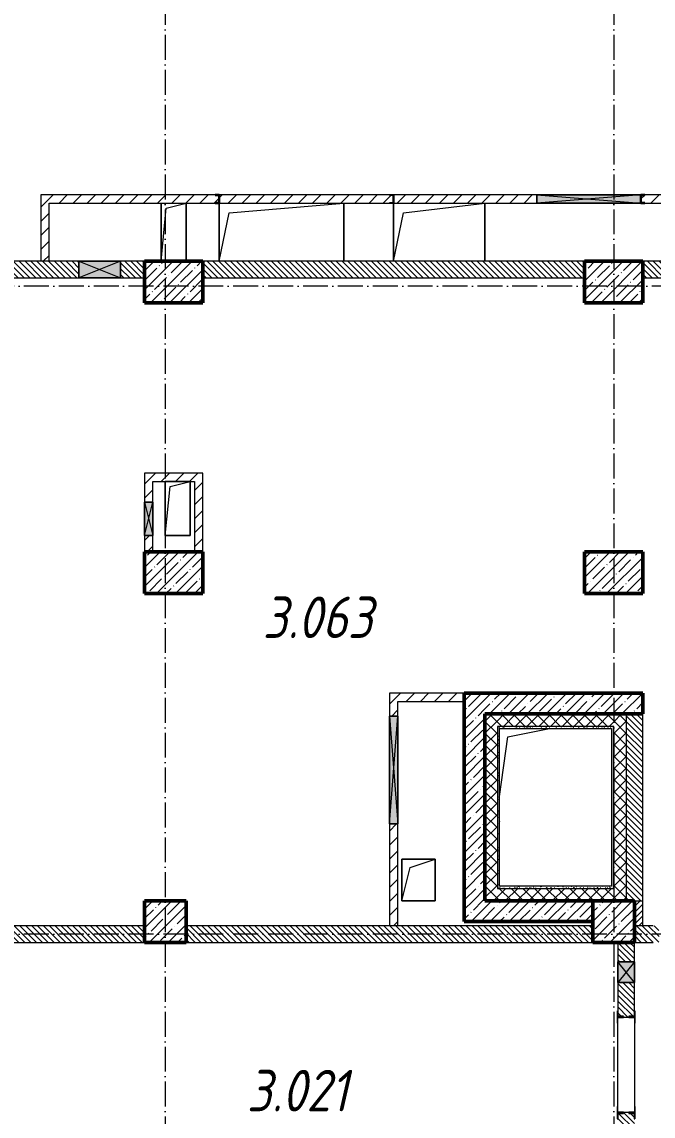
# Model space of a CAD drawing. Header units: millimetres. Extents: x -213536 to 1564669, y -45299 to 942238.
# Drawn here: x 218451 to 226054, y 512105 to 525279 of the extents above; entities that cross this region are included whole.
import ezdxf

# ---------------------------------------------------------------- set-up
doc = ezdxf.new("R2010")
doc.units = ezdxf.units.MM
doc.linetypes.add('50_200_ШТРИХ_1Т_ш5_п1_п1_', pattern=[700, 500, -100, 0, -100])
for name, color, linetype, lineweight in [('A-DETL-GENF-OTLN', 7, 'Continuous', 9), ('A-FLOR-____-OTLN', 7, 'Continuous', 9), ('A-GENM-____-MCUT', 7, 'Continuous', 25), ('A-GENM-____-OTLN', 7, 'Continuous', 9), ('A-GENM-____-OTLN-1', 7, 'Continuous', 25), ('A-GLAZ-____-OTLN', 7, 'Continuous', 9), ('A-WALL-____-MCUT', 7, 'Continuous', 13), ('A-WALL-____-MCUT-1', 7, 'Continuous', 9), ('A-WALL-____-MCUT-2', 7, 'Continuous', 50), ('A-WALL-____-PATT-1', 7, 'Continuous', 9), ('A-WALL-FNSH-MCUT-1', 7, 'Continuous', 9), ('I-WALL-____-OTLN', 7, 'Continuous', 9), ('S-COLS-____-MCUT', 7, 'Continuous', 50), ('S-COLS-____-OTLN', 7, 'Continuous', 9), ('S-GRID-____-OTLN-1', 7, '50_200_ШТРИХ_1Т_ш5_п1_п1_', 9), ('Марки помещений', 7, 'Continuous', 9)]:
    doc.layers.add(name, color=color, linetype=linetype, lineweight=lineweight)
doc.layers.add('A-WALL-____-PATT-2', color=7, linetype='Continuous', lineweight=9, true_color=0x787878)
doc.styles.add('ISOCPEUR_I_2', font='isocpeui.ttf', dxfattribs={"width": 0.85, "height": 2.3})
pattern_1 = [(135, (142429.057, 459015.94), (-35.35534, -35.35534), [])]
pattern_2 = [(45, (142429.06, 459015.94), (-84.85281, 84.85281), [])]
pattern_3 = [(45, (142429.06, 459015.94), (-114.04925, 114.04925), []), (45, (142543.1, 459015.94), (-114.04925, 114.04925), [201.612, -40.322, 3.353, -36.97])]
pattern_4 = [(0, (142429.057, 459015.94), (81.28, 20.32), [3.353, -57.607, 3.353, -57.607, -325.12]), (0, (142429.057, 459015.94), (81.28, 20.32), [-121.92, 3.353, -118.567, 3.353, -57.607, -142.24]), (0, (142429.057, 459015.94), (81.28, 20.32), [-304.8, 3.353, -37.287, 3.353, -98.247]), (120, (142459.537, 459026.1), (-58.2376362, 60.230545), [3.353, -57.607, 3.353, -57.607, -325.12]), (120, (142459.537, 459026.1), (-58.2376362, 60.230545), [-121.92, 3.353, -118.567, 3.353, -57.607, -142.24]), (120, (142459.537, 459026.1), (-58.2376362, 60.230545), [-304.8, 3.353, -37.287, 3.353, -98.247]), (240, (142469.697, 459066.74), (-23.0423638, -80.550545), [3.353, -57.607, 3.353, -57.607, -325.12]), (240, (142469.697, 459066.74), (-23.0423638, -80.550545), [-121.92, 3.353, -118.567, 3.353, -57.607, -142.24]), (240, (142469.697, 459066.74), (-23.0423638, -80.550545), [-304.8, 3.353, -37.287, 3.353, -98.247])]
pattern_5 = [(45, (142429.06, 459015.94), (-70.71068, 70.71068), []), (135, (142429.06, 459015.94), (-70.71068, -70.71068), [])]

# ---------------------------------------------------------------- blocks, each defined once
blk = doc.blocks.new('BSC_Колонна _Прямоугольная - 500х500-V38-АР1_План отверстий 3 этажа в осях 1-64_Ю-ЯЯ')
at = {"layer": 'S-COLS-____-OTLN'}
h = blk.add_hatch(dxfattribs=at)
h.set_pattern_fill('FP_46', color=256, style=0, pattern_type=2)
h.set_pattern_definition([(45, (-83150, -55431.04), (-114.04925, 114.04925), []), (45, (-83035.95, -55431.04), (-114.04925, 114.04925), [201.613, -40.323, 3.353, -36.97])])
h.paths.add_polyline_path([(-250, -250), (250, -250), (250, 250), (-250, 250)], flags=0)
at = {"layer": 'S-COLS-____-MCUT'}
for p, q in [((250, 250), (-250, 250)), ((-250, 250), (-250, -250)), ((250, -250), (250, 250)), ((-250, -250), (250, -250))]:
    blk.add_line(p, q, dxfattribs=at)
blk = doc.blocks.new('BSC_Колонна _Прямоугольная - 500х500-V42-АР1_План отверстий 3 этажа в осях 1-64_Ю-ЯЯ')
at = {"layer": 'S-COLS-____-OTLN'}
h = blk.add_hatch(dxfattribs=at)
h.set_pattern_fill('FP_50', color=256, style=0, pattern_type=2)
h.set_pattern_definition([(45, (-77750, -55431.04), (-114.04925, 114.04925), []), (45, (-77635.95, -55431.04), (-114.04925, 114.04925), [201.613, -40.323, 3.353, -36.97])])
h.paths.add_polyline_path([(-250, -250), (250, -250), (250, 250), (-250, 250)], flags=0)
at = {"layer": 'S-COLS-____-MCUT'}
for p, q in [((250, 250), (-250, 250)), ((-250, 250), (-250, -250)), ((250, -250), (250, 250)), ((-250, -250), (250, -250))]:
    blk.add_line(p, q, dxfattribs=at)
blk = doc.blocks.new('BSC_Колонна _Прямоугольная - 500х700-V106-АР1_План отверстий 3 этажа в осях 1-64_Ю-ЯЯ')
at = {"layer": 'S-COLS-____-OTLN'}
h = blk.add_hatch(dxfattribs=at)
h.set_pattern_fill('FP_111', color=256, style=0, pattern_type=2)
h.set_pattern_definition([(315, (-63131.04, 77850), (114.04925, 114.04925), []), (315, (-63131.04, 77735.95), (114.04925, 114.04925), [201.613, -40.323, 3.353, -36.97])])
h.paths.add_polyline_path([(-250, 350), (-250, -350), (250, -350), (250, 350)], flags=0)
at = {"layer": 'S-COLS-____-MCUT'}
for p, q in [((250, 350), (-250, 350)), ((-250, 350), (-250, -350)), ((250, -350), (250, 350)), ((-250, -350), (250, -350))]:
    blk.add_line(p, q, dxfattribs=at)
blk = doc.blocks.new('BSC_Колонна _Прямоугольная - 500х700-V107-АР1_План отверстий 3 этажа в осях 1-64_Ю-ЯЯ')
at = {"layer": 'S-COLS-____-OTLN'}
h = blk.add_hatch(dxfattribs=at)
h.set_pattern_fill('FP_112', color=256, style=0, pattern_type=2)
h.set_pattern_definition([(315, (-63131.04, 83150), (114.04925, 114.04925), []), (315, (-63131.04, 83035.95), (114.04925, 114.04925), [201.613, -40.323, 3.353, -36.97])])
h.paths.add_polyline_path([(-250, 350), (-250, -350), (250, -350), (250, 350)], flags=0)
at = {"layer": 'S-COLS-____-MCUT'}
for p, q in [((250, 350), (-250, 350)), ((-250, 350), (-250, -350)), ((250, -350), (250, 350)), ((-250, -350), (250, -350))]:
    blk.add_line(p, q, dxfattribs=at)
blk = doc.blocks.new('BSC_Колонна _Прямоугольная - 500х700-V125-АР1_План отверстий 3 этажа в осях 1-64_Ю-ЯЯ')
at = {"layer": 'S-COLS-____-OTLN'}
h = blk.add_hatch(dxfattribs=at)
h.set_pattern_fill('FP_130', color=256, style=0, pattern_type=2)
h.set_pattern_definition([(315, (-59631.04, 77850), (114.04925, 114.04925), []), (315, (-59631.04, 77735.95), (114.04925, 114.04925), [201.613, -40.323, 3.353, -36.97])])
h.paths.add_polyline_path([(-250, 350), (-250, -350), (250, -350), (250, 350)], flags=0)
at = {"layer": 'S-COLS-____-MCUT'}
for p, q in [((250, 350), (-250, 350)), ((-250, 350), (-250, -350)), ((250, -350), (250, 350)), ((-250, -350), (250, -350))]:
    blk.add_line(p, q, dxfattribs=at)
blk = doc.blocks.new('BSC_Колонна _Прямоугольная - 500х700-V126-АР1_План отверстий 3 этажа в осях 1-64_Ю-ЯЯ')
at = {"layer": 'S-COLS-____-OTLN'}
h = blk.add_hatch(dxfattribs=at)
h.set_pattern_fill('FP_131', color=256, style=0, pattern_type=2)
h.set_pattern_definition([(315, (-59631.04, 83150), (114.04925, 114.04925), []), (315, (-59631.04, 83035.95), (114.04925, 114.04925), [201.613, -40.323, 3.353, -36.97])])
h.paths.add_polyline_path([(-250, 350), (-250, -350), (250, -350), (250, 350)], flags=0)
at = {"layer": 'S-COLS-____-MCUT'}
for p, q in [((250, 350), (-250, 350)), ((-250, 350), (-250, -350)), ((250, -350), (250, 350)), ((-250, -350), (250, -350))]:
    blk.add_line(p, q, dxfattribs=at)
blk = doc.blocks.new('154_Стойка_СКБ_Уголок - СМ-2180_200-28268025-АР1_План отверстий 3 этажа в осях 1-64_Ю-ЯЯ')
at = {"layer": 'A-GENM-____-MCUT'}
for p, q in [((125, 156), (125, 81)), ((200, 156), (125, 156)), ((131, 81), (131, 150)), ((131, 150), (200, 150)), ((200, 150), (200, 156)), ((125, 81), (131, 81)), ((131, 19), (125, 19)), ((125, 19), (125, -56)), ((131, -50), (131, 19)), ((125, -56), (200, -56)), ((200, -50), (131, -50)), ((200, -56), (200, -50))]:
    blk.add_line(p, q, dxfattribs=at)
blk = doc.blocks.new('Стойка_Влож_Уголок_Опорный - Уголок-28213941-АР1_План отверстий 3 этажа в осях 1-64_Ю-ЯЯ')
at = {"layer": 'A-GENM-____-OTLN'}
for p, q in [((-212, -6), (-212, 0)), ((0, 0), (0, -6)), ((-212, -75), (-212, -6)), ((-212, -6), (-206, -6)), ((-212, -75), (-206, -75)), ((-6, -6), (0, -6)), ((-6, -75), (0, -75)), ((0, -6), (0, -75))]:
    blk.add_line(p, q, dxfattribs=at)
blk = doc.blocks.new('154_Фахверк_СКБ_Швеллер - Тип_100_3960-28318856-АР1_План отверстий 3 этажа в осях 1-64_Ю-ЯЯ')
at = {"layer": 'A-GENM-____-MCUT'}
for p, q in [((175, 50), (125, 50)), ((125, 50), (125, -50)), ((128, 47), (175, 47)), ((128, -47), (128, 47)), ((175, 47), (175, 50)), ((125, -50), (175, -50)), ((175, -47), (128, -47)), ((175, -50), (175, -47))]:
    blk.add_line(p, q, dxfattribs=at)
blk = doc.blocks.new('154_Фахверк_СКБ_Швеллер - Тип_100_3960-28494444-АР1_План отверстий 3 этажа в осях 1-64_Ю-ЯЯ')
at = {"layer": 'A-GENM-____-MCUT'}
for p, q in [((125, 50), (175, 50)), ((125, -50), (125, 50)), ((128, 47), (128, -47)), ((175, 47), (128, 47)), ((175, 50), (175, 47)), ((175, -50), (125, -50)), ((128, -47), (175, -47)), ((175, -47), (175, -50))]:
    blk.add_line(p, q, dxfattribs=at)
blk = doc.blocks.new('AR_Отверстие прямоугольное _в плите_ - AR_Отверстие прямоугольное _в плите_-30459803-АР1_План отверстий 3 этажа в осях 1-64_Ю-ЯЯ')
at = {"layer": 'A-GENM-____-OTLN'}
for p, q in [((-150, 350), (-150, -350)), ((-150, -350), (-90, 290)), ((-90, 290), (150, 350)), ((150, -350), (150, 350))]:
    blk.add_line(p, q, dxfattribs=at)
blk = doc.blocks.new('AR_Отверстие прямоугольное _в плите_ - AR_Отверстие прямоугольное _в плите_-30552792-АР1_План отверстий 3 этажа в осях 1-64_Ю-ЯЯ')
at = {"layer": 'A-GENM-____-OTLN'}
for p, q in [((150, 325), (-150, 325)), ((-150, 325), (-150, -325)), ((-150, -325), (-90, 265)), ((-90, 265), (150, 325)), ((150, -325), (150, 325)), ((-150, -325), (150, -325))]:
    blk.add_line(p, q, dxfattribs=at)
blk = doc.blocks.new('AR_Отверстие прямоугольное _в плите_ - AR_Отверстие прямоугольное _в плите_-30459445-АР1_План отверстий 3 этажа в осях 1-64_Ю-ЯЯ')
at = {"layer": 'A-GENM-____-OTLN'}
for p, q in [((200, 250), (-200, 250)), ((-200, 250), (-200, -250)), ((-200, -250), (-100, 150)), ((-100, 150), (200, 250)), ((200, -250), (200, 250)), ((-200, -250), (200, -250))]:
    blk.add_line(p, q, dxfattribs=at)
blk = doc.blocks.new('AR_Отверстие прямоугольное _в плите_ - AR_Отверстие прямоугольное _в плите_-30552518-АР1_План отверстий 3 этажа в осях 1-64_Ю-ЯЯ')
at = {"layer": 'A-GENM-____-OTLN'}
for p, q in [((-550, 850), (-50, 950)), ((-650, 132), (-550, 850))]:
    blk.add_line(p, q, dxfattribs=at)
blk = doc.blocks.new('AR_Отверстие прямоугольное _в плите_ - AR_Отверстие прямоугольное _в плите_-V205-АР1_План отверстий 3 этажа в осях 1-64_Ю-ЯЯ')
at = {"layer": 'A-GENM-____-OTLN'}
for p, q in [((-750, 350), (-750, -350)), ((-633, 233), (750, 350)), ((750, -350), (750, 350)), ((-750, -350), (-633, 233))]:
    blk.add_line(p, q, dxfattribs=at)
blk = doc.blocks.new('AR_Отверстие прямоугольное _в плите_ - AR_Отверстие прямоугольное _в плите_-30552744-АР1_План отверстий 3 этажа в осях 1-64_Ю-ЯЯ')
at = {"layer": 'A-GENM-____-OTLN'}
for p, q in [((-550, 350), (-550, -350)), ((-433, 233), (550, 350)), ((550, -350), (550, 350)), ((-550, -350), (-433, 233))]:
    blk.add_line(p, q, dxfattribs=at)
blk = doc.blocks.new('AR_Отверстие прямоугольное _в стене__БезПР - AR_Отверстие прямоугольное _в стене__БезПР-36427908-АР1_План отверстий 3 этажа в осях 1-64_Ю-ЯЯ')
at = {"layer": 'A-GLAZ-____-OTLN'}
blk.add_hatch(color=256, dxfattribs=at).paths.add_polyline_path([(250, -100), (250, 100), (-250, 100), (-250, -100)], flags=0)
at = {"layer": 'A-DETL-GENF-OTLN'}
for p, q in [((-250, -100), (-250, 100)), ((-250, 100), (250, 100)), ((250, 100), (-250, -100)), ((-250, 100), (250, -100)), ((250, 100), (-250, 100)), ((-250, 100), (-250, -100)), ((250, 100), (250, -100)), ((250, -100), (250, 100)), ((250, -100), (-250, -100)), ((-250, -100), (250, -100))]:
    blk.add_line(p, q, dxfattribs=at)
at = {"layer": 'A-GLAZ-____-OTLN'}
blk.add_line((250, 100), (-250, 100), dxfattribs=at)
blk = doc.blocks.new('AR_Отверстие прямоугольное _в стене__БезПР - AR_Отверстие прямоугольное _в стене__БезПР-36428025-АР1_План отверстий 3 этажа в осях 1-64_Ю-ЯЯ')
at = {"layer": 'A-GLAZ-____-OTLN'}
blk.add_hatch(color=256, dxfattribs=at).paths.add_polyline_path([(-200, -50), (200, -50), (200, 50), (-200, 50)], flags=0)
at = {"layer": 'A-DETL-GENF-OTLN'}
for p, q in [((-200, -50), (-200, 50)), ((-200, 50), (200, 50)), ((200, 50), (-200, -50)), ((-200, 50), (200, -50)), ((200, 50), (-200, 50)), ((-200, 50), (-200, -50)), ((200, 50), (200, -50)), ((200, -50), (200, 50)), ((200, -50), (-200, -50)), ((-200, -50), (200, -50))]:
    blk.add_line(p, q, dxfattribs=at)
at = {"layer": 'A-GLAZ-____-OTLN'}
blk.add_line((200, 50), (-200, 50), dxfattribs=at)
blk = doc.blocks.new('AR_Отверстие прямоугольное _в стене_ - AR_Отверстие прямоугольное _в стене__ОВ-36941390-АР1_План отверстий 3 этажа в осях 1-64_Ю-ЯЯ')
at = {"layer": 'A-GLAZ-____-OTLN'}
blk.add_hatch(color=256, dxfattribs=at).paths.add_polyline_path([(-650, -50), (650, -50), (650, 50), (-650, 50)], flags=0)
at = {"layer": 'A-DETL-GENF-OTLN'}
for p, q in [((-650, -50), (-650, 50)), ((-650, 50), (650, 50)), ((650, 50), (-650, -50)), ((-650, 50), (650, -50)), ((650, 50), (-650, 50)), ((-650, 50), (-650, -50)), ((650, 50), (650, -50)), ((650, -50), (650, 50)), ((650, -50), (-650, -50)), ((-650, -50), (650, -50))]:
    blk.add_line(p, q, dxfattribs=at)
blk = doc.blocks.new('AR_Отверстие прямоугольное _в стене_ - AR_Отверстие прямоугольное _в стене__ОВ-36940364-АР1_План отверстий 3 этажа в осях 1-64_Ю-ЯЯ')
at = {"layer": 'A-GLAZ-____-OTLN'}
blk.add_hatch(color=256, dxfattribs=at).paths.add_polyline_path([(625, -50), (625, 50), (-625, 50), (-625, -50)], flags=0)
at = {"layer": 'A-DETL-GENF-OTLN'}
for p, q in [((-625, -50), (-625, 50)), ((-625, 50), (625, 50)), ((625, 50), (-625, -50)), ((-625, 50), (625, -50)), ((625, 50), (-625, 50)), ((-625, 50), (-625, -50)), ((625, -50), (-625, -50)), ((-625, -50), (625, -50))]:
    blk.add_line(p, q, dxfattribs=at)
blk = doc.blocks.new('AR_Отверстие прямоугольное _в стене__БезПР - AR_Отверстие прямоугольное _в стене__БезПР-36899164-АР1_План отверстий 3 этажа в осях 1-64_Ю-ЯЯ')
at = {"layer": 'A-GLAZ-____-OTLN'}
blk.add_hatch(color=256, dxfattribs=at).paths.add_polyline_path([(125, 100), (-125, 100), (-125, -100), (125, -100)], flags=0)
at = {"layer": 'A-DETL-GENF-OTLN'}
for p, q in [((-125, -100), (-125, 100)), ((-125, 100), (125, 100)), ((125, 100), (-125, -100)), ((-125, 100), (125, -100)), ((125, 100), (-125, 100)), ((-125, 100), (-125, -100)), ((125, 100), (125, -100)), ((125, -100), (125, 100)), ((125, -100), (-125, -100)), ((-125, -100), (125, -100))]:
    blk.add_line(p, q, dxfattribs=at)
at = {"layer": 'A-GLAZ-____-OTLN'}
blk.add_line((125, 100), (-125, 100), dxfattribs=at)

msp = doc.modelspace()

# ---------------------------------------------------------------- hatches: boundary and pattern name
at = {"layer": 'A-WALL-____-PATT-1'}
h = msp.add_hatch(dxfattribs=at)
h.set_pattern_fill('FP_7', color=256, style=0, pattern_type=2)
h.set_pattern_definition(pattern_2)
h.paths.add_polyline_path([(218679.1, 522397), (218779.1, 522397), (218779.1, 523197), (218679.1, 523197), (218679.1, 522697.3)], flags=0)
h = msp.add_hatch(dxfattribs=at)
h.set_pattern_fill('FP_7', color=256, style=0, pattern_type=2)
h.set_pattern_definition(pattern_2)
h.paths.add_polyline_path([(228099.1, 523097), (228099.1, 523197), (225954.1, 523197), (225954.1, 523194), (225907.1, 523194), (225907.1, 523100), (225954.1, 523100), (225954.1, 523097), (227253.3, 523097)], flags=0)
h.paths.add_polyline_path([(222879.1, 523097), (222879.1, 523100), (222926.1, 523100), (222926.1, 523194), (222879.1, 523194), (222879.1, 523197), (220829.1, 523197), (220829.1, 523097), (221950.9, 523097)], flags=0)
h.paths.add_polyline_path([(222929.1, 523097), (224654.1, 523097), (224654.1, 523197), (222929.1, 523197), (222929.1, 523100)], flags=0)
h.paths.add_polyline_path([(218779.1, 523097), (220779.1, 523097), (220779.1, 523100), (220826.1, 523100), (220826.1, 523194), (220779.1, 523194), (220779.1, 523197), (218779.1, 523197)], flags=0)
h = msp.add_hatch(dxfattribs=at)
h.set_pattern_fill('FP_9', color=256, style=0, pattern_type=2)
h.set_pattern_definition(pattern_1)
h.paths.add_polyline_path([(219929.1, 522197), (219929.1, 522397), (219639.1, 522397), (219639.1, 522197)], flags=0)
h.paths.add_polyline_path([(219139.1, 522197), (219139.1, 522397), (217179.1, 522397), (217179.1, 522197)], flags=0)
h = msp.add_hatch(dxfattribs=at)
h.set_pattern_fill('FP_9', color=256, style=0, pattern_type=2)
h.set_pattern_definition(pattern_1)
h.paths.add_polyline_path([(225229.1, 522197), (225229.1, 522397), (220629.1, 522397), (220629.1, 522197), (223718.4, 522197)], flags=0)
h = msp.add_hatch(dxfattribs=at)
h.set_pattern_fill('FP_9', color=256, style=0, pattern_type=2)
h.set_pattern_definition(pattern_1)
h.paths.add_polyline_path([(228199.1, 522197), (228199.1, 522397), (225929.1, 522397), (225929.1, 522197), (227253.3, 522197)], flags=0)
h = msp.add_hatch(dxfattribs=at)
h.set_pattern_fill('FP_7', color=256, style=0, pattern_type=2)
h.set_pattern_definition(pattern_2)
h.paths.add_polyline_path([(220029.1, 518897), (220029.1, 519097), (219929.1, 519097), (219929.1, 518897)], flags=0)
h.paths.add_polyline_path([(219929.1, 519497), (220029.1, 519497), (220029.1, 519847), (219929.1, 519847)], flags=0)
h = msp.add_hatch(dxfattribs=at)
h.set_pattern_fill('FP_7', color=256, style=0, pattern_type=2)
h.set_pattern_definition(pattern_2)
h.paths.add_polyline_path([(220029.1, 519747), (220529.1, 519747), (220529.1, 519847), (220029.1, 519847)], flags=0)
h = msp.add_hatch(dxfattribs=at)
h.set_pattern_fill('FP_7', color=256, style=0, pattern_type=2)
h.set_pattern_definition(pattern_2)
h.paths.add_polyline_path([(220529.1, 518897), (220629.1, 518897), (220629.1, 519847), (220529.1, 519847), (220529.1, 519468.4)], flags=0)
h = msp.add_hatch(dxfattribs=at)
h.set_pattern_fill('FP_7', color=256, style=0, pattern_type=2)
h.set_pattern_definition(pattern_2)
h.paths.add_polyline_path([(222879.1, 514397), (222979.1, 514397), (222979.1, 515622), (222879.1, 515622)], flags=0)
h.paths.add_polyline_path([(222972.6, 516922), (222979.1, 516922), (222979.1, 517197), (222879.1, 517197), (222879.1, 516922)], flags=0)
h = msp.add_hatch(dxfattribs=at)
h.set_pattern_fill('FP_7', color=256, style=0, pattern_type=2)
h.set_pattern_definition(pattern_2)
h.paths.add_polyline_path([(223779.1, 517097), (223779.1, 517197), (222979.1, 517197), (222979.1, 517097), (223718.4, 517097)], flags=0)
h = msp.add_hatch(dxfattribs=at)
h.set_pattern_fill('FP_12', color=256, style=0, pattern_type=2)
h.set_pattern_definition(pattern_3)
h.paths.add_polyline_path([(223779.1, 514697), (224029.1, 514697), (224029.1, 517197), (223779.1, 517197), (223779.1, 516239.4)], flags=0)
h = msp.add_hatch(dxfattribs=at)
h.set_pattern_fill('FP_12', color=256, style=0, pattern_type=2)
h.set_pattern_definition(pattern_3)
h.paths.add_polyline_path([(225929.1, 516947), (225929.1, 517197), (224029.1, 517197), (224029.1, 516947)], flags=0)
h = msp.add_hatch(dxfattribs=at)
h.set_pattern_fill('FP_4', color=256, style=0, pattern_type=2)
h.set_pattern_definition(pattern_5)
h.paths.add_polyline_path([(224179.1, 514847), (224179.1, 516947), (224029.1, 516947), (224029.1, 514847)], flags=0)
h = msp.add_hatch(dxfattribs=at)
h.set_pattern_fill('FP_4', color=256, style=0, pattern_type=2)
h.set_pattern_definition(pattern_5)
h.paths.add_polyline_path([(224179.1, 516797), (225579.1, 516797), (225579.1, 516947), (224179.1, 516947)], flags=0)
h = msp.add_hatch(dxfattribs=at)
h.set_pattern_fill('FP_4', color=256, style=0, pattern_type=2)
h.set_pattern_definition(pattern_5)
h.paths.add_polyline_path([(225579.1, 514697), (225729.1, 514697), (225729.1, 516947), (225579.1, 516947), (225579.1, 514847)], flags=0)
h = msp.add_hatch(dxfattribs=at)
h.set_pattern_fill('FP_9', color=256, style=0, pattern_type=2)
h.set_pattern_definition(pattern_1)
h.paths.add_polyline_path([(225929.1, 514697), (225929.1, 516947), (225729.1, 516947), (225729.1, 514697), (225829.1, 514697)], flags=0)
h = msp.add_hatch(dxfattribs=at)
h.set_pattern_fill('FP_4', color=256, style=0, pattern_type=2)
h.set_pattern_definition(pattern_5)
h.paths.add_polyline_path([(225485.9, 514697), (225579.1, 514697), (225579.1, 514847), (224029.1, 514847), (224029.1, 514697), (225329.1, 514697)], flags=0)
h = msp.add_hatch(dxfattribs=at)
h.set_pattern_fill('FP_12', color=256, style=0, pattern_type=2)
h.set_pattern_definition(pattern_3)
h.paths.add_polyline_path([(225329.1, 514447), (225329.1, 514697), (223779.1, 514697), (223779.1, 514447)], flags=0)
h = msp.add_hatch(dxfattribs=at)
h.set_pattern_fill('FP_8', color=256, style=0, pattern_type=2)
h.set_pattern_definition([(45, (142429.057, 459015.94), (-35.35534, 35.35534), [])])
h.paths.add_polyline_path([(225929.1, 514397), (225929.1, 514697), (225829.1, 514697), (225829.1, 514397)], flags=0)
h = msp.add_hatch(dxfattribs=at)
h.set_pattern_fill('FP_9', color=256, style=0, pattern_type=2)
h.set_pattern_definition(pattern_1)
h.paths.add_polyline_path([(219929.1, 514197), (219929.1, 514397), (217429.1, 514397), (217429.1, 514197), (218416, 514197)], flags=0)
h = msp.add_hatch(dxfattribs=at)
h.set_pattern_fill('FP_9', color=256, style=0, pattern_type=2)
h.set_pattern_definition(pattern_1)
h.paths.add_polyline_path([(225329.1, 514197), (225329.1, 514397), (220429.1, 514397), (220429.1, 514197), (223718.4, 514197)], flags=0)
h = msp.add_hatch(dxfattribs=at)
h.set_pattern_fill('FP_9', color=256, style=0, pattern_type=2)
h.set_pattern_definition(pattern_1)
h.paths.add_polyline_path([(228279.1, 514197), (228279.1, 514397), (227829.1, 514397), (227829.1, 514197)], flags=0)
h.paths.add_polyline_path([(226054.1, 514197), (226123.1, 514197), (226123.1, 514266), (226129.1, 514266), (226129.1, 514328), (226123.1, 514328), (226123.1, 514397), (225829.1, 514397), (225829.1, 514197)], flags=0)
h = msp.add_hatch(dxfattribs=at)
h.set_pattern_fill('FP_9', color=256, style=0, pattern_type=2)
h.set_pattern_definition(pattern_1)
h.paths.add_polyline_path([(225829.1, 511197), (225829.1, 512141), (225760.1, 512141), (225760.1, 512147), (225698.1, 512147), (225698.1, 512141), (225629.1, 512141), (225629.1, 511197)], flags=0)
h.paths.add_polyline_path([(225760.1, 513297), (225760.1, 513303), (225829.1, 513303), (225829.1, 513712), (225629.1, 513712), (225629.1, 513303), (225698.1, 513303), (225698.1, 513297)], flags=0)
h.paths.add_polyline_path([(225629.1, 513962), (225829.1, 513962), (225829.1, 514197), (225629.1, 514197)], flags=0)
at = {"layer": 'A-WALL-____-PATT-2'}
h = msp.add_hatch(dxfattribs=at)
h.set_pattern_fill('FP_155', color=256, style=0, pattern_type=2)
h.set_pattern_definition(pattern_4)
h.paths.add_polyline_path([(224179.1, 514872), (224204.1, 514872), (224204.1, 516797), (224179.1, 516797), (224179.1, 516239.4)], flags=0)
h = msp.add_hatch(dxfattribs=at)
h.set_pattern_fill('FP_155', color=256, style=0, pattern_type=2)
h.set_pattern_definition(pattern_4)
h.paths.add_polyline_path([(225554.1, 516772), (225554.1, 516797), (224204.1, 516797), (224204.1, 516772)], flags=0)
h = msp.add_hatch(dxfattribs=at)
h.set_pattern_fill('FP_155', color=256, style=0, pattern_type=2)
h.set_pattern_definition(pattern_4)
h.paths.add_polyline_path([(225554.1, 514847), (225579.1, 514847), (225579.1, 516797), (225554.1, 516797), (225554.1, 514872)], flags=0)
h = msp.add_hatch(dxfattribs=at)
h.set_pattern_fill('FP_155', color=256, style=0, pattern_type=2)
h.set_pattern_definition(pattern_4)
h.paths.add_polyline_path([(225554.1, 514847), (225554.1, 514872), (224179.1, 514872), (224179.1, 514847), (225485.9, 514847)], flags=0)

# ---------------------------------------------------------------- linework, layer by layer
at = {"layer": 'A-FLOR-____-OTLN'}
for p, q in [((220129.1, 522397), (220129.1, 523097)), ((220429.1, 523097), (220429.1, 522397)), ((220829.1, 522397), (220829.1, 523097)), ((222329.1, 523097), (222329.1, 522397)), ((222929.1, 522397), (222929.1, 523097)), ((224029.1, 523097), (224029.1, 522397)), ((220179.1, 519745.6), (220479.1, 519745.6)), ((220179.1, 519095.6), (220179.1, 519745.6)), ((220479.1, 519745.6), (220479.1, 519095.6)), ((220479.1, 519095.6), (220179.1, 519095.6)), ((223029.1, 515197), (223429.1, 515197)), ((223029.1, 514697), (223029.1, 515197)), ((223429.1, 515197), (223429.1, 514697)), ((223429.1, 514697), (223029.1, 514697))]:
    msp.add_line(p, q, dxfattribs=at)
at = {"layer": 'A-WALL-____-MCUT'}
for p, q in [((219139.1, 522397), (217379.1, 522397)), ((219929.1, 522397), (219639.1, 522397)), ((225229.1, 522397), (220629.1, 522397)), ((228199.1, 522397), (225929.1, 522397)), ((217179.1, 522197), (219139.1, 522197)), ((219639.1, 522197), (219929.1, 522197)), ((220629.1, 522197), (225229.1, 522197)), ((225929.1, 522197), (228199.1, 522197)), ((225729.1, 516947), (225729.1, 514697)), ((225929.1, 514697), (225929.1, 516947)), ((225829.1, 514697), (225929.1, 514697)), ((219929.1, 514397), (217429.1, 514397)), ((225329.1, 514397), (220429.1, 514397)), ((226054.1, 514397), (225829.1, 514397)), ((217429.1, 514197), (219929.1, 514197)), ((220429.1, 514197), (225329.1, 514197)), ((225629.1, 514197), (225629.1, 513962)), ((225829.1, 513962), (225829.1, 514197)), ((225829.1, 514197), (226054.1, 514197)), ((225629.1, 513712), (225629.1, 513372)), ((225829.1, 513372), (225829.1, 513712)), ((225698.1, 513297), (225760.1, 513297)), ((225760.1, 512147), (225698.1, 512147))]:
    msp.add_line(p, q, dxfattribs=at)
at = {"layer": 'A-WALL-____-MCUT-1'}
for p, q in [((224179.1, 516797), (224179.1, 514847)), ((225579.1, 516797), (224179.1, 516797)), ((225579.1, 514847), (225579.1, 516797)), ((224179.1, 514847), (225579.1, 514847))]:
    msp.add_line(p, q, dxfattribs=at)
at = {"layer": 'A-WALL-____-MCUT-2'}
for p, q in [((223779.1, 517197), (223779.1, 514447)), ((225929.1, 517197), (223779.1, 517197)), ((225929.1, 516947), (225929.1, 517197)), ((224029.1, 514697), (224029.1, 516947)), ((224029.1, 516947), (225929.1, 516947)), ((225329.1, 514697), (224029.1, 514697)), ((223779.1, 514447), (225329.1, 514447))]:
    msp.add_line(p, q, dxfattribs=at)
at = {"layer": 'A-WALL-FNSH-MCUT-1'}
for p, q in [((220779.1, 523197), (218679.1, 523197)), ((218679.1, 523197), (218679.1, 522397)), ((222879.1, 523197), (220829.1, 523197)), ((224654.1, 523197), (222929.1, 523197)), ((228199.1, 523197), (225954.1, 523197)), ((218779.1, 523097), (220779.1, 523097)), ((218779.1, 522397), (218779.1, 523097)), ((220829.1, 523097), (222879.1, 523097)), ((222929.1, 523097), (224654.1, 523097)), ((225954.1, 523097), (228099.1, 523097)), ((219929.1, 519847), (219929.1, 519497)), ((220629.1, 519847), (219929.1, 519847)), ((220029.1, 519497), (220029.1, 519747)), ((220029.1, 519747), (220529.1, 519747)), ((220529.1, 519747), (220529.1, 518897)), ((220629.1, 518897), (220629.1, 519847)), ((219929.1, 519097), (219929.1, 518897)), ((220029.1, 518897), (220029.1, 519097)), ((222879.1, 517197), (222879.1, 516922)), ((223779.1, 517197), (222879.1, 517197)), ((222979.1, 516922), (222979.1, 517097)), ((222979.1, 517097), (223779.1, 517097)), ((224204.1, 514872), (224204.1, 516772)), ((224204.1, 516772), (225554.1, 516772)), ((225554.1, 516772), (225554.1, 514872)), ((222879.1, 515622), (222879.1, 514397)), ((222979.1, 514397), (222979.1, 515622)), ((225554.1, 514872), (224204.1, 514872)), ((225929.1, 514397), (225929.1, 514697))]:
    msp.add_line(p, q, dxfattribs=at)
at = {"layer": 'I-WALL-____-OTLN'}
for p, q in [((225629.1, 512147), (225629.1, 513297)), ((225829.1, 513297), (225829.1, 512147))]:
    msp.add_line(p, q, dxfattribs=at)
at = {"layer": 'S-GRID-____-OTLN-1', "color": 251, "ltscale": 0.6, "true_color": 0x636466}
for p, q in [((220179.1, 549908.8), (220179.1, 498997)), ((225579.1, 549908.8), (225579.1, 498997)), ((246503.5, 522097), (137760.3, 522097)), ((246503.5, 514297), (137760.3, 514297))]:
    msp.add_line(p, q, dxfattribs=at)

# ---------------------------------------------------------------- block references
at = {"layer": 'A-GENM-____-OTLN'}
for name, p in [('AR_Отверстие прямоугольное _в плите_ - AR_Отверстие прямоугольное _в плите_-30459803-АР1_План отверстий 3 этажа в осях 1-64_Ю-ЯЯ', (220279.1, 522747)), ('AR_Отверстие прямоугольное _в плите_ - AR_Отверстие прямоугольное _в плите_-V205-АР1_План отверстий 3 этажа в осях 1-64_Ю-ЯЯ', (221579.1, 522747)), ('AR_Отверстие прямоугольное _в плите_ - AR_Отверстие прямоугольное _в плите_-30552744-АР1_План отверстий 3 этажа в осях 1-64_Ю-ЯЯ', (223479.1, 522747)), ('AR_Отверстие прямоугольное _в плите_ - AR_Отверстие прямоугольное _в плите_-30552792-АР1_План отверстий 3 этажа в осях 1-64_Ю-ЯЯ', (220329.1, 519420.6)), ('AR_Отверстие прямоугольное _в плите_ - AR_Отверстие прямоугольное _в плите_-30552518-АР1_План отверстий 3 этажа в осях 1-64_Ю-ЯЯ', (224854.1, 515822)), ('AR_Отверстие прямоугольное _в плите_ - AR_Отверстие прямоугольное _в плите_-30459445-АР1_План отверстий 3 этажа в осях 1-64_Ю-ЯЯ', (223229.1, 514947)), ('Стойка_Влож_Уголок_Опорный - Уголок-28213941-АР1_План отверстий 3 этажа в осях 1-64_Ю-ЯЯ', (225835.1, 513297))]:
    msp.add_blockref(name, p, dxfattribs=at)
at = {"layer": 'A-GENM-____-OTLN', "rotation": 180}
msp.add_blockref('Стойка_Влож_Уголок_Опорный - Уголок-28213941-АР1_План отверстий 3 этажа в осях 1-64_Ю-ЯЯ', (225623.1, 512147), dxfattribs=at)
at = {"layer": 'A-GENM-____-OTLN-1'}
for name, p, rotation in [('154_Фахверк_СКБ_Швеллер - Тип_100_3960-28318856-АР1_План отверстий 3 этажа в осях 1-64_Ю-ЯЯ', (220954.1, 523147), 180), ('154_Фахверк_СКБ_Швеллер - Тип_100_3960-28494444-АР1_План отверстий 3 этажа в осях 1-64_Ю-ЯЯ', (223054.1, 523147), 180), ('154_Стойка_СКБ_Уголок - СМ-2180_200-28268025-АР1_План отверстий 3 этажа в осях 1-64_Ю-ЯЯ', (225779.1, 513172), 89.99999999999993), ('154_Стойка_СКБ_Уголок - СМ-2180_200-28268025-АР1_План отверстий 3 этажа в осях 1-64_Ю-ЯЯ', (225679.1, 512272), 269.9999999999999)]:
    msp.add_blockref(name, p, dxfattribs=dict(at, rotation=rotation))
msp.add_blockref('154_Фахверк_СКБ_Швеллер - Тип_100_3960-28318856-АР1_План отверстий 3 этажа в осях 1-64_Ю-ЯЯ', (225779.1, 523147), dxfattribs=at)
at = {"layer": 'A-GLAZ-____-OTLN'}
for name, p in [('AR_Отверстие прямоугольное _в стене_ - AR_Отверстие прямоугольное _в стене__ОВ-36940364-АР1_План отверстий 3 этажа в осях 1-64_Ю-ЯЯ', (225279.1, 523147)), ('AR_Отверстие прямоугольное _в стене__БезПР - AR_Отверстие прямоугольное _в стене__БезПР-36427908-АР1_План отверстий 3 этажа в осях 1-64_Ю-ЯЯ', (219389.1, 522297))]:
    msp.add_blockref(name, p, dxfattribs=at)
for name, p, rotation in [('AR_Отверстие прямоугольное _в стене__БезПР - AR_Отверстие прямоугольное _в стене__БезПР-36428025-АР1_План отверстий 3 этажа в осях 1-64_Ю-ЯЯ', (219979.1, 519297), 89.9999999999851), ('AR_Отверстие прямоугольное _в стене_ - AR_Отверстие прямоугольное _в стене__ОВ-36941390-АР1_План отверстий 3 этажа в осях 1-64_Ю-ЯЯ', (222929.1, 516272), 89.99999999999987), ('AR_Отверстие прямоугольное _в стене__БезПР - AR_Отверстие прямоугольное _в стене__БезПР-36899164-АР1_План отверстий 3 этажа в осях 1-64_Ю-ЯЯ', (225729.1, 513837), 269.9999999999999)]:
    msp.add_blockref(name, p, dxfattribs=dict(at, rotation=rotation))
at = {"layer": 'S-COLS-____-OTLN', "rotation": 89.9999999999999}
for name, p in [('BSC_Колонна _Прямоугольная - 500х700-V106-АР1_План отверстий 3 этажа в осях 1-64_Ю-ЯЯ', (220279.1, 522147)), ('BSC_Колонна _Прямоугольная - 500х700-V107-АР1_План отверстий 3 этажа в осях 1-64_Ю-ЯЯ', (225579.1, 522147)), ('BSC_Колонна _Прямоугольная - 500х700-V125-АР1_План отверстий 3 этажа в осях 1-64_Ю-ЯЯ', (220279.1, 518647)), ('BSC_Колонна _Прямоугольная - 500х700-V126-АР1_План отверстий 3 этажа в осях 1-64_Ю-ЯЯ', (225579.1, 518647))]:
    msp.add_blockref(name, p, dxfattribs=at)
at = {"layer": 'S-COLS-____-OTLN'}
for name, p in [('BSC_Колонна _Прямоугольная - 500х500-V42-АР1_План отверстий 3 этажа в осях 1-64_Ю-ЯЯ', (220179.1, 514447)), ('BSC_Колонна _Прямоугольная - 500х500-V38-АР1_План отверстий 3 этажа в осях 1-64_Ю-ЯЯ', (225579.1, 514447))]:
    msp.add_blockref(name, p, dxfattribs=at)

# ---------------------------------------------------------------- texts
at = {"layer": 'Марки помещений', "char_height": 500, "attachment_point": 1, "style": 'ISOCPEUR_I_2'}
for s, insert, width in [('3.063', (221352, 518360.8), 785.654), ('3.021', (221161, 512661.9), 737.552)]:
    msp.add_mtext(s, dxfattribs=dict(at, insert=insert, width=width))

doc.saveas('drawing.dxf')
